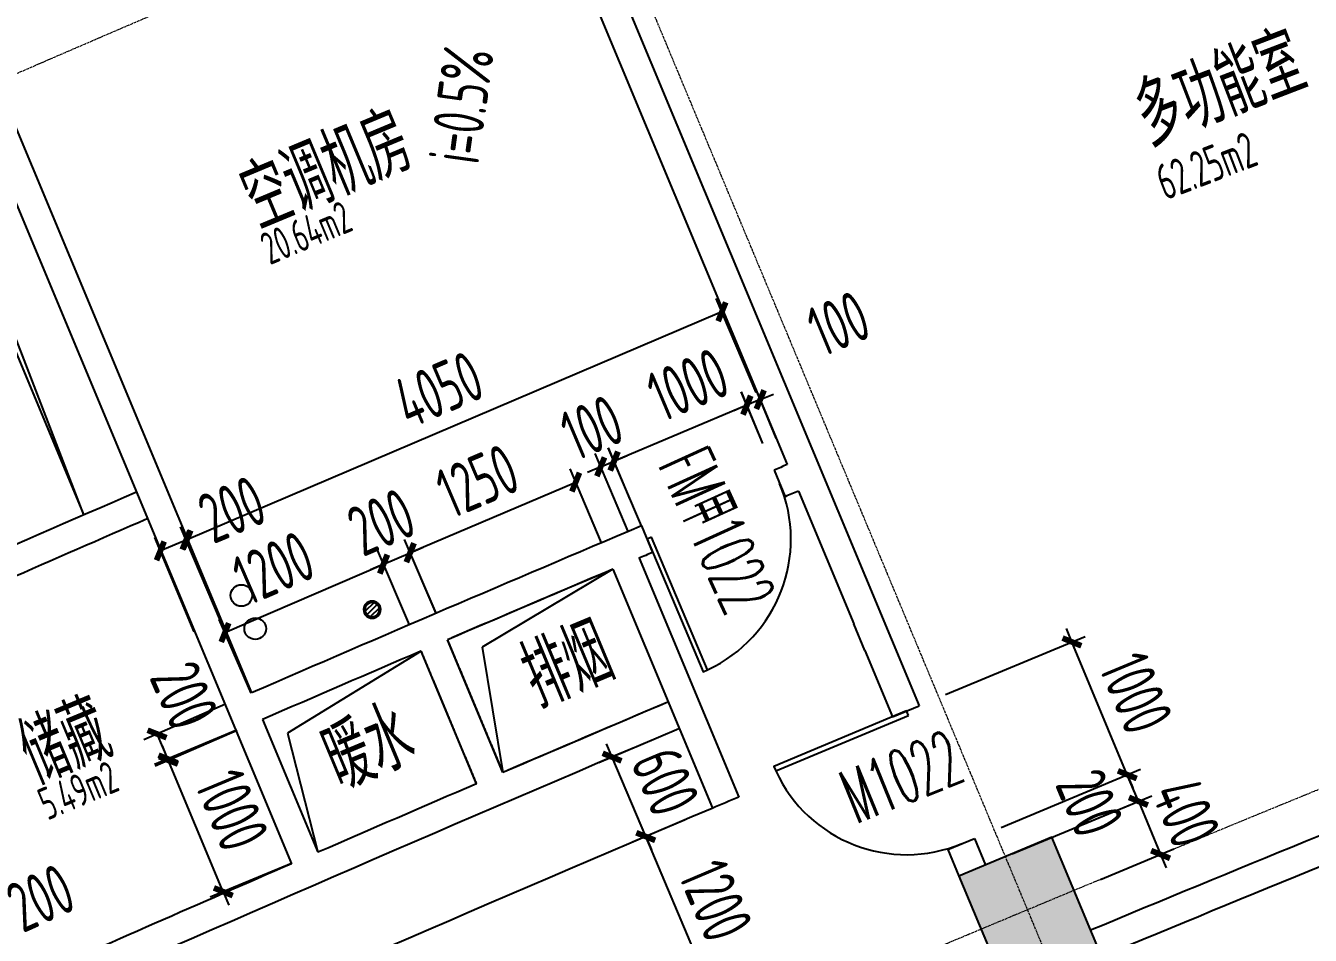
# Model space of a CAD drawing. Header units: millimetres. Extents: x 0 to 12095980, y -6694179 to 0.
# Drawn here: x 11652934 to 11661866, y -6409552 to -6403229 of the extents above; entities that cross this region are included whole.
import ezdxf
from ezdxf.enums import TextEntityAlignment as Align

# ---------------------------------------------------------------- set-up
doc = ezdxf.new("R2010")
doc.units = ezdxf.units.MM
doc.header["$LTSCALE"] = 10
for name, pattern in [('A1-RG-AXIS$0$CENTER', [50.8, 31.75, -6.35, 6.35, -6.35]), ('A1-RI-F2$0$442 Site - clean$0$DASHED', [0.75, 0.5, -0.25]), ('A1-RI-F2$0$HIDDEN2', [0.1875, 0.125, -0.0625])]:
    doc.linetypes.add(name, pattern=pattern)
for name, color, linetype in [('A1-RD-2F$0$A-louban', 5, 'Continuous'), ('A1-RD-2F$0$A-WALL', 7, 'Continuous'), ('A1-RD-2F$0$外保温', 41, 'Continuous'), ('A1-RG-AXIS$0$A-COLU-HATH', 8, 'Continuous'), ('A1-RG-AXIS$0$A-COLUMN', 7, 'Continuous'), ('A1-RG-AXIS$0$A2-RG-AXIS-150$0$A-DIMS-100', 1, 'Continuous'), ('A1-RI-F2$0$0P-DR-DD-V', 210, 'Continuous'), ('A1-RI-F2$0$0P-DR-E', 210, 'Continuous'), ('A1-RI-F2$0$0P-RW-GR-V', 210, 'Continuous'), ('A1-RI-F2$0$A-DIMS-1：100', 1, 'Continuous'), ('A1-RI-F2$0$A-DOOR', 32, 'Continuous'), ('A1-RI-F2$0$A-FIXT', 55, 'Continuous'), ('A1-RI-F2$0$A-FUZHUXIAN', 55, 'A1-RI-F2$0$HIDDEN2'), ('A1-RI-F2$0$A-HOLE', 2, 'Continuous'), ('A1-RI-F2$0$A-STRS-HRAL', 3, 'Continuous'), ('A1-RI-F2$0$A-SYMB-AREA', 4, 'Continuous'), ('A1-RI-F2$0$A-SYMB-NAME', 4, 'Continuous'), ('A1-RI-F2$0$A-SYMB-STRS', 1, 'Continuous'), ('A1-RI-F2$0$A-TEXT1', 4, 'Continuous'), ('A1-RI-F2$0$A-WALL', 7, 'Continuous'), ('A1-RI-F2$0$N-SYMB-DOOR', 13, 'Continuous'), ('A1-RI-F2$0$N-SYMB-DOOR1', 13, 'Continuous'), ('A1-RI-F2$0$N-SYMB-DOOR2', 13, 'Continuous')]:
    doc.layers.add(name, color=color, linetype=linetype)
doc.layers.add('A1-RG-AXIS$0$A-GRID', color=1, linetype='A1-RG-AXIS$0$CENTER', lineweight=9)
doc.styles.add('A1-RG-AXIS$0$A2-RG-AXIS-150$0$XD2008', font='romans.shx', dxfattribs={"width": 0.7})
doc.styles.add('A1-RI-F2$0$ECADI', font='gbeitc.shx', dxfattribs={"width": 0.7, "bigfont": 'gbcbig.shx'})
doc.styles.add('A1-RI-F2$0$ECADI-SYM', font='simplex.shx', dxfattribs={"width": 0.7, "bigfont": 'hztxt.shx'})
doc.styles.add('A1-RI-F2$0$XD2008', font='xd-hzs.shx', dxfattribs={"width": 0.7, "bigfont": 'xd-hztxt.shx'})
doc.dimstyles.new('A1-RG-AXIS$0$A2-RG-AXIS-150$0$XD100', dxfattribs={"dimscale": 100, "dimtxt": 5.5, "dimasz": 1.5, "dimexe": 1, "dimexo": 2, "dimgap": 0.5, "dimtad": 1, "dimdec": 0, "dimdsep": 46, "dimtxsty": 'A1-RG-AXIS$0$A2-RG-AXIS-150$0$XD2008', "dimblk": 'A1-RG-AXIS$0$A2-RG-AXIS-150$0$_ArchTick', "dimcen": 2.5, "dimclrt": 4, "dimaunit": 1, "dimadec": 3, "dimazin": 0, "dimtfac": 1, "dimtdec": 0, "dimtix": 1, "dimtmove": 0, "dimatfit": 3, "dimfxl": 1, "dimtolj": 1, "dimtzin": 0, "dimarcsym": 0})
doc.dimstyles.new('A1-RI-F2$0$XD100$0', dxfattribs={"dimscale": 100, "dimtxt": 3.5, "dimasz": 2, "dimexe": 1, "dimexo": 2, "dimgap": 1, "dimtad": 1, "dimdec": 0, "dimdsep": 46, "dimtxsty": 'A1-RI-F2$0$XD2008', "dimblk1": 'A1-RI-F2$0$_ArchTick', "dimblk2": 'A1-RI-F2$0$_ArchTick', "dimsah": 1, "dimcen": 2.5, "dimclrd": 1, "dimclre": 1, "dimclrt": 4, "dimaunit": 1, "dimadec": 0, "dimazin": 0, "dimtfac": 1, "dimtdec": 0, "dimtix": 1, "dimtmove": 2, "dimatfit": 3, "dimfxl": 1, "dimtolj": 1, "dimtzin": 0, "dimarcsym": 0})

# ---------------------------------------------------------------- blocks, each defined once
blk = doc.blocks.new('A1-RI-F2$0$5erhfh')
at = {"layer": 'A1-RI-F2$0$A-SYMB-AREA', "style": 'A1-RI-F2$0$ECADI', "width": 0.7}
blk.add_attdef('340M2', text='', height=2.5, dxfattribs=at).set_placement((0, 1.25), align=Align.MIDDLE_LEFT)
at = {"layer": 'A1-RI-F2$0$A-SYMB-NAME', "style": 'A1-RI-F2$0$ECADI', "width": 0.7}
blk.add_attdef('CHINESENAME', (-12.292, 3.087), '', height=4.5, dxfattribs=at)
blk = doc.blocks.new('A1-RI-F2$0$A-X-D2-60$0$d1000')
at = {"layer": 'A1-RI-F2$0$A-DOOR'}
blk.add_lwpolyline([(1257258.4, 175906.7), (1257258.4, 175941.7), (1256258.2, 175941.7), (1256258.2, 175906.7)], close=True, dxfattribs=at)
blk.add_arc((1257257.6, 175941.7), 1000, 182.00579, 269.95491, dxfattribs=at)
blk = doc.blocks.new('A1-RI-F2$0$_ArchTick')
at = {"color": 0, "linetype": 'ByBlock', "const_width": 0.4}
blk.add_lwpolyline([(-0.5, -0.5), (0.5, 0.5)], dxfattribs=at)
blk = doc.blocks.new('*D110')
at = {"layer": 'A1-RI-F2$0$A-DIMS-1：100', "color": 1, "linetype": 'ByBlock', "lineweight": -2, "transparency": 16777216}
for p, q in [((11658014.1, -6405777.7), (11657736.1, -6405125.3)), ((11657775.3, -6405217.3), (11654049.4, -6406805.2)), ((11654288.3, -6407365.7), (11654010.2, -6406713.2))]:
    blk.add_line(p, q, dxfattribs=at)
at = {"layer": 'A1-RI-F2$0$A-DIMS-1：100', "color": 1, "linetype": 'ByBlock', "lineweight": -2, "transparency": 16777216, "xscale": 100, "yscale": 100, "zscale": 100}
for p, rotation in [((11657775.3, -6405217.3), 23.08386770607282), ((11654049.4, -6406805.2), 203.0838677060729)]:
    blk.add_blockref('A1-RI-F2$0$_ArchTick', p, dxfattribs=dict(at, rotation=rotation))
at = {"layer": 'A1-RI-F2$0$A-DIMS-1：100', "color": 4, "linetype": 'ByBlock', "transparency": 16777216, "insert": (11655804.5, -6405758.3), "char_height": 350, "attachment_point": 5, "rotation": 23.08387, "style": 'A1-RI-F2$0$XD2008'}
blk.add_mtext('\\A1;4050', dxfattribs=at)
blk = doc.blocks.new('*D111')
at = {"layer": 'A1-RI-F2$0$A-DIMS-1：100', "color": 1, "linetype": 'ByBlock', "lineweight": -2, "transparency": 16777216}
for p, q in [((11654289.7, -6407365.1), (11654016.6, -6406710.5)), ((11654105.1, -6407442.1), (11653832, -6406787.5)), ((11654055.1, -6406802.8), (11653870.5, -6406879.8))]:
    blk.add_line(p, q, dxfattribs=at)
at = {"layer": 'A1-RI-F2$0$A-DIMS-1：100', "color": 1, "linetype": 'ByBlock', "lineweight": -2, "transparency": 16777216, "xscale": 100, "yscale": 100, "zscale": 100}
for p, rotation in [((11654055.1, -6406802.8), 22.64589971378171), ((11653870.5, -6406879.8), 202.6458997137817)]:
    blk.add_blockref('A1-RI-F2$0$_ArchTick', p, dxfattribs=dict(at, rotation=rotation))
at = {"layer": 'A1-RI-F2$0$A-DIMS-1：100', "color": 4, "linetype": 'ByBlock', "transparency": 16777216, "insert": (11654368.1, -6406591.1), "char_height": 350, "attachment_point": 5, "rotation": 22.6459, "style": 'A1-RI-F2$0$XD2008'}
blk.add_mtext('\\A1;200', dxfattribs=at)
blk = doc.blocks.new('*D229')
at = {"layer": 'A1-RI-F2$0$A-DIMS-1：100', "color": 1, "linetype": 'ByBlock', "lineweight": -2, "transparency": 16777216}
for p, q in [((11658152.8, -6406095.2), (11658002.9, -6405736)), ((11658060.5, -6406133.7), (11657910.6, -6405774.5)), ((11658041.4, -6405828.2), (11657949.1, -6405866.7)), ((11658041.4, -6405828.2), (11658133.7, -6405789.7)), ((11657949.1, -6405866.7), (11657856.8, -6405905.2))]:
    blk.add_line(p, q, dxfattribs=at)
at = {"layer": 'A1-RI-F2$0$A-DIMS-1：100', "color": 1, "linetype": 'ByBlock', "lineweight": -2, "transparency": 16777216, "xscale": 100, "yscale": 100, "zscale": 100}
for p, rotation in [((11658041.4, -6405828.2), 202.6458997134131), ((11657949.1, -6405866.7), 22.64589971341313)]:
    blk.add_blockref('A1-RI-F2$0$_ArchTick', p, dxfattribs=dict(at, rotation=rotation))
at = {"layer": 'A1-RI-F2$0$A-DIMS-1：100', "color": 4, "linetype": 'ByBlock', "transparency": 16777216, "insert": (11658586.5, -6405298.7), "char_height": 350, "attachment_point": 5, "rotation": 22.6459, "style": 'A1-RI-F2$0$XD2008'}
blk.add_mtext('\\A1;100', dxfattribs=at)
blk = doc.blocks.new('*D230')
at = {"layer": 'A1-RI-F2$0$A-DIMS-1：100', "color": 1, "linetype": 'ByBlock', "lineweight": -2, "transparency": 16777216}
for p, q in [((11658059.9, -6406134), (11657908.9, -6405775.1)), ((11657947.7, -6405867.3), (11657026, -6406255.2)), ((11657138.2, -6406521.9), (11656987.2, -6406163))]:
    blk.add_line(p, q, dxfattribs=at)
at = {"layer": 'A1-RI-F2$0$A-DIMS-1：100', "color": 1, "linetype": 'ByBlock', "lineweight": -2, "transparency": 16777216, "xscale": 100, "yscale": 100, "zscale": 100}
for p, rotation in [((11657947.7, -6405867.3), 22.82225126567566), ((11657026, -6406255.2), 202.8222512656756)]:
    blk.add_blockref('A1-RI-F2$0$_ArchTick', p, dxfattribs=dict(at, rotation=rotation))
at = {"layer": 'A1-RI-F2$0$A-DIMS-1：100', "color": 4, "linetype": 'ByBlock', "transparency": 16777216, "insert": (11657538.7, -6405724), "char_height": 350, "attachment_point": 5, "rotation": 22.82225, "style": 'A1-RI-F2$0$XD2008'}
blk.add_mtext('\\A1;1000', dxfattribs=at)
blk = doc.blocks.new('*D231')
at = {"layer": 'A1-RI-F2$0$A-DIMS-1：100', "color": 1, "linetype": 'ByBlock', "lineweight": -2, "transparency": 16777216}
for p, q in [((11659715.5, -6408802.1), (11660686.1, -6408397.2)), ((11660670.8, -6408620.3), (11660593.8, -6408435.7)), ((11659792.5, -6408986.7), (11660763.1, -6408581.8))]:
    blk.add_line(p, q, dxfattribs=at)
at = {"layer": 'A1-RI-F2$0$A-DIMS-1：100', "color": 1, "linetype": 'ByBlock', "lineweight": -2, "transparency": 16777216, "xscale": 100, "yscale": 100, "zscale": 100}
for p, rotation in [((11660593.8, -6408435.7), 112.6458997133064), ((11660670.8, -6408620.3), 292.6458997133064)]:
    blk.add_blockref('A1-RI-F2$0$_ArchTick', p, dxfattribs=dict(at, rotation=rotation))
at = {"layer": 'A1-RI-F2$0$A-DIMS-1：100', "color": 4, "linetype": 'ByBlock', "transparency": 16777216, "insert": (11660331.9, -6408632.7), "char_height": 350, "attachment_point": 5, "rotation": 292.6459, "style": 'A1-RI-F2$0$XD2008'}
blk.add_mtext('\\A1;200', dxfattribs=at)
blk = doc.blocks.new('*D232')
at = {"layer": 'A1-RI-F2$0$A-DIMS-1：100', "color": 1, "linetype": 'ByBlock', "lineweight": -2, "transparency": 16777216}
for p, q in [((11660208.8, -6407512.8), (11660170.3, -6407420.5)), ((11659330.5, -6407879.2), (11660301.1, -6407474.3)), ((11660593.8, -6408435.7), (11660208.8, -6407512.8)), ((11659715.5, -6408802.1), (11660686.1, -6408397.2)), ((11660593.8, -6408435.7), (11660632.3, -6408528))]:
    blk.add_line(p, q, dxfattribs=at)
at = {"layer": 'A1-RI-F2$0$A-DIMS-1：100', "color": 1, "linetype": 'ByBlock', "lineweight": -2, "transparency": 16777216, "xscale": 100, "yscale": 100, "zscale": 100}
for p, rotation in [((11660208.8, -6407512.8), 292.6458997134989), ((11660593.8, -6408435.7), 112.6458997134989)]:
    blk.add_blockref('A1-RI-F2$0$_ArchTick', p, dxfattribs=dict(at, rotation=rotation))
at = {"layer": 'A1-RI-F2$0$A-DIMS-1：100', "color": 4, "linetype": 'ByBlock', "transparency": 16777216, "insert": (11660655.1, -6407868.4), "char_height": 350, "attachment_point": 5, "rotation": 292.6459, "style": 'A1-RI-F2$0$XD2008'}
blk.add_mtext('\\A1;1000', dxfattribs=at)
blk = doc.blocks.new('*D113')
at = {"layer": 'A1-RI-F2$0$A-DIMS-1：100', "color": 1, "linetype": 'ByBlock', "lineweight": -2, "transparency": 16777216}
for p, q in [((11660254.1, -6408794.4), (11660763.7, -6408582.5)), ((11660671.3, -6408620.9), (11660632.9, -6408528.5)), ((11660671.3, -6408620.9), (11660825, -6408990.4)), ((11660407.7, -6409163.9), (11660917.3, -6408952)), ((11660825, -6408990.4), (11660863.4, -6409082.7))]:
    blk.add_line(p, q, dxfattribs=at)
at = {"layer": 'A1-RI-F2$0$A-DIMS-1：100', "color": 1, "linetype": 'ByBlock', "lineweight": -2, "transparency": 16777216, "xscale": 100, "yscale": 100, "zscale": 100}
for p, rotation in [((11660671.3, -6408620.9), 292.5829700478827), ((11660825, -6408990.4), 112.5829700478827)]:
    blk.add_blockref('A1-RI-F2$0$_ArchTick', p, dxfattribs=dict(at, rotation=rotation))
at = {"layer": 'A1-RI-F2$0$A-DIMS-1：100', "color": 4, "linetype": 'ByBlock', "transparency": 16777216, "insert": (11661002.1, -6408700), "char_height": 350, "attachment_point": 5, "rotation": 292.58297, "style": 'A1-RI-F2$0$XD2008'}
blk.add_mtext('\\A1;400', dxfattribs=at)
blk = doc.blocks.new('*D233')
at = {"layer": 'A1-RI-F2$0$A-DIMS-1：100', "color": 1, "linetype": 'ByBlock', "lineweight": -2, "transparency": 16777216}
for p, q in [((11657515.8, -6408751.2), (11657153.4, -6408904.9)), ((11657713.9, -6409970.6), (11657245.5, -6408865.8)), ((11657984.2, -6409856), (11657621.9, -6410009.7))]:
    blk.add_line(p, q, dxfattribs=at)
at = {"layer": 'A1-RI-F2$0$A-DIMS-1：100', "color": 1, "linetype": 'ByBlock', "lineweight": -2, "transparency": 16777216, "xscale": 100, "yscale": 100, "zscale": 100}
for p, rotation in [((11657245.5, -6408865.8), 112.9788248688541), ((11657713.9, -6409970.6), 292.9788248688541)]:
    blk.add_blockref('A1-RI-F2$0$_ArchTick', p, dxfattribs=dict(at, rotation=rotation))
at = {"layer": 'A1-RI-F2$0$A-DIMS-1：100', "color": 4, "linetype": 'ByBlock', "transparency": 16777216, "insert": (11657732.9, -6409310.9), "char_height": 350, "attachment_point": 5, "rotation": 292.97882, "style": 'A1-RI-F2$0$XD2008'}
blk.add_mtext('\\A1;1200', dxfattribs=at)
blk = doc.blocks.new('*D234')
at = {"layer": 'A1-RI-F2$0$A-DIMS-1：100', "color": 1, "linetype": 'ByBlock', "lineweight": -2, "transparency": 16777216}
for p, q in [((11657289.6, -6408195.4), (11656919.3, -6408352.3)), ((11657011.4, -6408313.3), (11656972.3, -6408221.2)), ((11657245.5, -6408865.7), (11657011.4, -6408313.3)), ((11657523.8, -6408747.8), (11657153.5, -6408904.8)), ((11657245.5, -6408865.7), (11657284.6, -6408957.8))]:
    blk.add_line(p, q, dxfattribs=at)
at = {"layer": 'A1-RI-F2$0$A-DIMS-1：100', "color": 1, "linetype": 'ByBlock', "lineweight": -2, "transparency": 16777216, "xscale": 100, "yscale": 100, "zscale": 100}
for p, rotation in [((11657011.4, -6408313.3), 292.971544124691), ((11657245.5, -6408865.7), 112.971544124691)]:
    blk.add_blockref('A1-RI-F2$0$_ArchTick', p, dxfattribs=dict(at, rotation=rotation))
at = {"layer": 'A1-RI-F2$0$A-DIMS-1：100', "color": 4, "linetype": 'ByBlock', "transparency": 16777216, "insert": (11657381.6, -6408482.2), "char_height": 350, "attachment_point": 5, "rotation": 292.97154, "style": 'A1-RI-F2$0$XD2008'}
blk.add_mtext('\\A1;600', dxfattribs=at)
blk = doc.blocks.new('*D296')
at = {"layer": 'A1-RI-F2$0$A-DIMS-1：100', "color": 1, "linetype": 'ByBlock', "lineweight": -2, "transparency": 16777216}
for p, q in [((11652797.3, -6409707.5), (11652761.3, -6409627.4)), ((11652615, -6409789.7), (11652578.9, -6409709.6)), ((11652802.3, -6409718.6), (11652620, -6409800.8))]:
    blk.add_line(p, q, dxfattribs=at)
at = {"layer": 'A1-RI-F2$0$A-DIMS-1：100', "color": 1, "linetype": 'ByBlock', "lineweight": -2, "transparency": 16777216, "xscale": 100, "yscale": 100, "zscale": 100}
for p, rotation in [((11652802.3, -6409718.6), 24.2523661016138), ((11652620, -6409800.8), 204.2523661016138)]:
    blk.add_blockref('A1-RI-F2$0$_ArchTick', p, dxfattribs=dict(at, rotation=rotation))
at = {"layer": 'A1-RI-F2$0$A-DIMS-1：100', "color": 4, "linetype": 'ByBlock', "transparency": 16777216, "insert": (11653037.4, -6409292.1), "char_height": 350, "attachment_point": 5, "rotation": 24.25237, "style": 'A1-RI-F2$0$XD2008'}
blk.add_mtext('\\A1;200', dxfattribs=at)
blk = doc.blocks.new('A1-RD-2F')
at = {"layer": 'A1-RD-2F$0$A-louban'}
blk.add_lwpolyline([(11674044.9, -6394540.6, 0.005526), (11667448.1, -6396927.4), (11667323.5, -6396600.3, 0.002552), (11666108.9, -6397057.8), (11666233.2, -6397385, 0.003683), (11661849.4, -6399083.9), (11661717.6, -6398759.6, 0.00102), (11660513.4, -6399239.5), (11660643, -6399564.6, 0.001234), (11659190.3, -6400151), (11659056.7, -6399827.5, 0.001021), (11657855.3, -6400318.8), (11657987.8, -6400642.8, 0.002522), (11655033.1, -6401875.6), (11654894.9, -6401554, 0.001115), (11653700.6, -6402062.3), (11653837.6, -6402384.4, 0.005361), (11647609.3, -6405129.5)], format="xyb", dxfattribs=at)
blk.add_lwpolyline([(11669661, -6410633.4), (11668693.3, -6408112.8, 0.014049), (11652817.9, -6414736.6), (11653928.7, -6417197.6, -0.014047)], format="xyb", close=True, dxfattribs=at)
at = {"layer": 'A1-RD-2F$0$A-WALL', "linetype": 'ByBlock'}
for centre, radius, start, end in [((11778729.3, -6694180.2), 317400, 113.216508, 114.400131), ((11778761, -6694251.1), 317277.6, 113.21687, 114.394258)]:
    blk.add_arc(centre, radius, start, end, dxfattribs=at)
at = {"layer": 'A1-RD-2F$0$外保温'}
blk.add_arc((11778729.3, -6694180.2), 317450, 113.216508, 114.401579, dxfattribs=at)
blk = doc.blocks.new('*D393')
at = {"layer": 'A1-RI-F2$0$A-DIMS-1：100', "color": 1, "linetype": 'ByBlock', "lineweight": -2, "transparency": 16777216}
for p, q in [((11657214.9, -6406706.6), (11656985.2, -6406163.9)), ((11657122.8, -6406745.6), (11656893.1, -6406202.8)), ((11656932.1, -6406294.9), (11657024.2, -6406256)), ((11657024.2, -6406256), (11657116.3, -6406217)), ((11656932.1, -6406294.9), (11656840, -6406333.9))]:
    blk.add_line(p, q, dxfattribs=at)
at = {"layer": 'A1-RI-F2$0$A-DIMS-1：100', "color": 1, "linetype": 'ByBlock', "lineweight": -2, "transparency": 16777216, "xscale": 100, "yscale": 100, "zscale": 100}
for p, rotation in [((11657024.2, -6406256), 202.9335830780848), ((11656932.1, -6406294.9), 22.93358307808482)]:
    blk.add_blockref('A1-RI-F2$0$_ArchTick', p, dxfattribs=dict(at, rotation=rotation))
at = {"layer": 'A1-RI-F2$0$A-DIMS-1：100', "color": 4, "linetype": 'ByBlock', "transparency": 16777216, "insert": (11656871, -6406022.2), "char_height": 350, "attachment_point": 5, "rotation": 22.93358, "style": 'A1-RI-F2$0$XD2008'}
blk.add_mtext('\\A1;100', dxfattribs=at)
blk = doc.blocks.new('*D394')
at = {"layer": 'A1-RI-F2$0$A-DIMS-1：100', "color": 1, "linetype": 'ByBlock', "lineweight": -2, "transparency": 16777216}
for p, q in [((11655603.5, -6407393.1), (11655382.2, -6406880.2)), ((11654319.9, -6407447.6), (11655421.8, -6406972.1)), ((11654501.7, -6407868.7), (11654280.3, -6407355.8))]:
    blk.add_line(p, q, dxfattribs=at)
at = {"layer": 'A1-RI-F2$0$A-DIMS-1：100', "color": 1, "linetype": 'ByBlock', "lineweight": -2, "transparency": 16777216, "xscale": 100, "yscale": 100, "zscale": 100}
for p, rotation in [((11655421.8, -6406972.1), 23.34592495140118), ((11654319.9, -6407447.6), 203.3459249514012)]:
    blk.add_blockref('A1-RI-F2$0$_ArchTick', p, dxfattribs=dict(at, rotation=rotation))
at = {"layer": 'A1-RI-F2$0$A-DIMS-1：100', "color": 4, "linetype": 'ByBlock', "transparency": 16777216, "insert": (11654657.2, -6406998.3), "char_height": 350, "attachment_point": 5, "rotation": 23.34592, "style": 'A1-RI-F2$0$XD2008'}
blk.add_mtext('\\A1;1200', dxfattribs=at)
blk = doc.blocks.new('*D395')
at = {"layer": 'A1-RI-F2$0$A-DIMS-1：100', "color": 1, "linetype": 'ByBlock', "lineweight": -2, "transparency": 16777216}
for p, q in [((11655787.7, -6407314.1), (11655567.5, -6406800.7)), ((11655603.9, -6407392.9), (11655383.7, -6406879.5)), ((11655423.1, -6406971.4), (11655606.9, -6406892.6)), ((11655606.9, -6406892.6), (11655698.8, -6406853.1)), ((11655423.1, -6406971.4), (11655331.2, -6407010.8))]:
    blk.add_line(p, q, dxfattribs=at)
at = {"layer": 'A1-RI-F2$0$A-DIMS-1：100', "color": 1, "linetype": 'ByBlock', "lineweight": -2, "transparency": 16777216, "xscale": 100, "yscale": 100, "zscale": 100}
for p, rotation in [((11655606.9, -6406892.6), 203.2173263842413), ((11655423.1, -6406971.4), 23.2173263842413)]:
    blk.add_blockref('A1-RI-F2$0$_ArchTick', p, dxfattribs=dict(at, rotation=rotation))
at = {"layer": 'A1-RI-F2$0$A-DIMS-1：100', "color": 4, "linetype": 'ByBlock', "transparency": 16777216, "insert": (11655406.6, -6406679.3), "char_height": 350, "attachment_point": 5, "rotation": 23.21733, "style": 'A1-RI-F2$0$XD2008'}
blk.add_mtext('\\A1;200', dxfattribs=at)
blk = doc.blocks.new('*D396')
at = {"layer": 'A1-RI-F2$0$A-DIMS-1：100', "color": 1, "linetype": 'ByBlock', "lineweight": -2, "transparency": 16777216}
for p, q in [((11656938.1, -6406823.8), (11656719.1, -6406309.8)), ((11655608.3, -6406891.9), (11656758.3, -6406401.8)), ((11655788.2, -6407313.9), (11655569.1, -6406799.9))]:
    blk.add_line(p, q, dxfattribs=at)
at = {"layer": 'A1-RI-F2$0$A-DIMS-1：100', "color": 1, "linetype": 'ByBlock', "lineweight": -2, "transparency": 16777216, "xscale": 100, "yscale": 100, "zscale": 100}
for p, rotation in [((11656758.3, -6406401.8), 23.08321563116521), ((11655608.3, -6406891.9), 203.0832156311652)]:
    blk.add_blockref('A1-RI-F2$0$_ArchTick', p, dxfattribs=dict(at, rotation=rotation))
at = {"layer": 'A1-RI-F2$0$A-DIMS-1：100', "color": 4, "linetype": 'ByBlock', "transparency": 16777216, "insert": (11656075.5, -6406393.9), "char_height": 350, "attachment_point": 5, "rotation": 23.08322, "style": 'A1-RI-F2$0$XD2008'}
blk.add_mtext('\\A1;1250', dxfattribs=at)
blk = doc.blocks.new('*D397')
at = {"layer": 'A1-RI-F2$0$A-DIMS-1：100', "color": 1, "linetype": 'ByBlock', "lineweight": -2, "transparency": 16777216}
for p, q in [((11654396.4, -6408129.3), (11653830.9, -6408365.2)), ((11653923.2, -6408326.7), (11653884.7, -6408234.4)), ((11654308.3, -6409249.7), (11653923.2, -6408326.7)), ((11654781.4, -6409052.3), (11654216, -6409288.2)), ((11654308.3, -6409249.7), (11654346.8, -6409342))]:
    blk.add_line(p, q, dxfattribs=at)
at = {"layer": 'A1-RI-F2$0$A-DIMS-1：100', "color": 1, "linetype": 'ByBlock', "lineweight": -2, "transparency": 16777216, "xscale": 100, "yscale": 100, "zscale": 100}
for p, rotation in [((11653923.2, -6408326.7), 292.6459118187435), ((11654308.3, -6409249.7), 112.6459118187435)]:
    blk.add_blockref('A1-RI-F2$0$_ArchTick', p, dxfattribs=dict(at, rotation=rotation))
at = {"layer": 'A1-RI-F2$0$A-DIMS-1：100', "color": 4, "linetype": 'ByBlock', "transparency": 16777216, "insert": (11654369.5, -6408682.3), "char_height": 350, "attachment_point": 5, "rotation": 292.64591, "style": 'A1-RI-F2$0$XD2008'}
blk.add_mtext('\\A1;1000', dxfattribs=at)
blk = doc.blocks.new('*D398')
at = {"layer": 'A1-RI-F2$0$A-DIMS-1：100', "color": 1, "linetype": 'ByBlock', "lineweight": -2, "transparency": 16777216}
for p, q in [((11654324.5, -6407945.5), (11653755.8, -6408192.3)), ((11654404.1, -6408129), (11653835.4, -6408375.8)), ((11653927.2, -6408336), (11653847.6, -6408152.5))]:
    blk.add_line(p, q, dxfattribs=at)
at = {"layer": 'A1-RI-F2$0$A-DIMS-1：100', "color": 1, "linetype": 'ByBlock', "lineweight": -2, "transparency": 16777216, "xscale": 100, "yscale": 100, "zscale": 100}
for p, rotation in [((11653847.6, -6408152.5), 113.4548173825559), ((11653927.2, -6408336), 293.4548173825559)]:
    blk.add_blockref('A1-RI-F2$0$_ArchTick', p, dxfattribs=dict(at, rotation=rotation))
at = {"layer": 'A1-RI-F2$0$A-DIMS-1：100', "color": 4, "linetype": 'ByBlock', "transparency": 16777216, "insert": (11654035.7, -6407884.8), "char_height": 350, "attachment_point": 5, "rotation": 293.45482, "style": 'A1-RI-F2$0$XD2008'}
blk.add_mtext('\\A1;200', dxfattribs=at)
blk = doc.blocks.new('A1-RI-F2$0$mc')
at = {"layer": 'A1-RI-F2$0$N-SYMB-DOOR', "style": 'A1-RI-F2$0$ECADI-SYM', "width": 0.7}
for tag, p in [('门窗主编号1', (55.7, -311.3)), ('门窗主编号2', (667.6, -311.3))]:
    blk.add_attdef(tag, p, '', height=180, dxfattribs=at)
at = {"layer": 'A1-RI-F2$0$N-SYMB-DOOR', "style": 'A1-RI-F2$0$ECADI-SYM', "width": 0.7, "flags": 1}
for tag, p in [('洞口尺寸(宽X高)', (55.6, -717.2)), ('备注', (57.1, -921.2))]:
    blk.add_attdef(tag, p, '', height=180, dxfattribs=at)
at = {"layer": 'A1-RI-F2$0$N-SYMB-DOOR1', "style": 'A1-RI-F2$0$ECADI-SYM', "width": 0.7}
blk.add_attdef('门窗辅编号1', (55.7, -516.1), '', height=180, dxfattribs=at)
at = {"layer": 'A1-RI-F2$0$N-SYMB-DOOR2', "style": 'A1-RI-F2$0$ECADI-SYM', "width": 0.7}
blk.add_attdef('门窗辅编号2', (311.5, -516.1), '', height=180, dxfattribs=at)
blk = doc.blocks.new('A1-RG-AXIS$0$A2-RG-AXIS-150$0$_ArchTick')
at = {"color": 0, "linetype": 'ByBlock', "const_width": 0.4}
blk.add_lwpolyline([(-0.5, -0.5), (0.5, 0.5)], dxfattribs=at)
blk = doc.blocks.new('*D722')
at = {"layer": 'A1-RG-AXIS$0$A2-RG-AXIS-150$0$A-DIMS-100', "color": 0, "lineweight": -2, "ltscale": 3, "transparency": 16777216}
for p, q in [((11670910, -6387267.3), (11670915.9, -6387284)), ((11580897.2, -6435951), (11580908, -6435965))]:
    blk.add_line(p, q, dxfattribs=at)
blk.add_arc((11778731.9, -6694178.6), 325182.4, 109.357031, 127.456634, dxfattribs=at)
at = {"layer": 'A1-RG-AXIS$0$A2-RG-AXIS-150$0$A-DIMS-100', "color": 0, "lineweight": -2, "ltscale": 3, "transparency": 16777216, "xscale": 150, "yscale": 150, "zscale": 150}
for p, rotation in [((11670949, -6387378.3), 19.35703132825471), ((11580968.8, -6436044.4), 217.4566338573137)]:
    blk.add_blockref('A1-RG-AXIS$0$A2-RG-AXIS-150$0$_ArchTick', p, dxfattribs=dict(at, rotation=rotation))
at = {"layer": 'A1-RG-AXIS$0$A2-RG-AXIS-150$0$A-DIMS-100', "color": 4, "ltscale": 3, "transparency": 16777216, "insert": (11623903.2, -6407910.6), "char_height": 375, "attachment_point": 5, "rotation": 28.40683, "style": 'A1-RG-AXIS$0$A2-RG-AXIS-150$0$XD2008'}
blk.add_mtext('\\A1;18°5\'59"', dxfattribs=at)
blk = doc.blocks.new('A1-RG-AXIS$0$colu')
at = {"layer": 'A1-RG-AXIS$0$A-COLU-HATH', "linetype": 'ByBlock'}
h = blk.add_hatch(color=256, dxfattribs=at)
h.paths.add_polyline_path([(11591264.2, -6433838.8), (11591158.5, -6433556.8), (11590222.1, -6433907.7), (11590399.9, -6434382.1)])
h.paths.add_polyline_path([(11582705.6, -6437301.3), (11582516, -6436795.2), (11581579.6, -6437146.1), (11581701, -6437474.4)])
h.paths.add_polyline_path([(11590471.6, -6449023.6), (11591079.8, -6449817.4), (11591635.4, -6449391.7), (11591027.3, -6448597.9)])
h.paths.add_polyline_path([(11597647.1, -6443800.1), (11598173.7, -6444529.9), (11598741.4, -6444120.4), (11598214.8, -6443390.5)])
h.paths.add_polyline_path([(11585545.5, -6442593.7), (11586153.7, -6443387.5), (11586709.3, -6442961.8), (11586101.2, -6442168)])
h.paths.add_polyline_path([(11592849.2, -6437150.3), (11593375.8, -6437880.2), (11593943.4, -6437470.6), (11593416.8, -6436740.7)])
h.paths.add_polyline_path([(11606394.6, -6455923.8), (11606921.2, -6456653.6), (11607488.9, -6456244), (11606962.3, -6455514.2)])
h.paths.add_polyline_path([(11601625.9, -6449314.5), (11602152.5, -6450044.4), (11602720.2, -6449634.8), (11602193.6, -6448905)])
edge = h.paths.add_edge_path()
edge.add_arc((11595249.5, -6454684.4), 425, 0, 360)
edge = h.paths.add_edge_path()
edge.add_arc((11600175.9, -6461114.9), 425, 0, 360)
h.paths.add_polyline_path([(11613306.9, -6451073.5), (11613812.4, -6451818.2), (11614391.5, -6451425.1), (11613886.1, -6450680.4)])
h.paths.add_polyline_path([(11620355.7, -6446423.7), (11620839.5, -6447182.6), (11621429.7, -6446806.3), (11620945.9, -6446047.4)])
h.paths.add_polyline_path([(11615974.2, -6439551.7), (11616458.1, -6440310.5), (11617048.3, -6439934.2), (11616564.5, -6439175.3)])
h.paths.add_polyline_path([(11608730, -6444330.1), (11609235.4, -6445074.8), (11609814.6, -6444681.6), (11609309.2, -6443937)])
h.paths.add_polyline_path([(11600306.1, -6431918.8), (11600811.6, -6432663.5), (11601390.7, -6432270.4), (11600885.3, -6431525.7)])
h.paths.add_polyline_path([(11607910.2, -6426903.7), (11608394.1, -6427662.5), (11608984.3, -6427286.2), (11608500.5, -6426527.3)])
h.paths.add_polyline_path([(11630302.3, -6423284.6), (11630692.9, -6423982.7), (11631129.2, -6423738.6), (11630738.6, -6423040.4)])
h.paths.add_polyline_path([(11626248.1, -6416039.2), (11626638.7, -6416737.4), (11627075.1, -6416493.2), (11626684.4, -6415795.1)])
h.paths.add_polyline_path([(11627535, -6441978.3), (11627996.9, -6442750.7), (11628597.7, -6442391.5), (11628135.8, -6441619.1)])
h.paths.add_polyline_path([(11634839, -6437740.8), (11635278.5, -6438526.2), (11635889.4, -6438184.4), (11635449.9, -6437399)])
h.paths.add_polyline_path([(11615655.2, -6422108.9), (11616117.1, -6422881.3), (11616717.9, -6422522.1), (11616256, -6421749.7)])
h.paths.add_polyline_path([(11619863.2, -6429146.9), (11620325, -6429919.3), (11620925.8, -6429560.1), (11620464, -6428787.6)])
h.paths.add_polyline_path([(11630859.3, -6430628.5), (11631298.8, -6431413.9), (11631909.7, -6431072.1), (11631470.2, -6430286.7)])
h.paths.add_polyline_path([(11627538.8, -6424694.4), (11627978.3, -6425479.8), (11628589.1, -6425138), (11628149.7, -6424352.6)])
h.paths.add_polyline_path([(11623352.7, -6434983.2), (11623814.5, -6435755.7), (11624415.3, -6435396.5), (11623953.5, -6434624)])
h.paths.add_polyline_path([(11623534.7, -6417538.5), (11623974.1, -6418323.9), (11624585, -6417982.1), (11624145.5, -6417196.7)])
h.paths.add_polyline_path([(11635339.1, -6420464.1), (11635755.9, -6421261.8), (11636376.3, -6420937.7), (11635959.6, -6420140)])
h.paths.add_polyline_path([(11645506.5, -6407137.9), (11645842, -6407864.2), (11645388.1, -6408073.9), (11645052.6, -6407347.6)])
h.paths.add_polyline_path([(11648218.5, -6414201.1), (11648554, -6414927.4), (11649007.9, -6414717.7), (11648672.4, -6413991.5)])
h.paths.add_polyline_path([(11649797, -6429903.6), (11650190.6, -6430712.9), (11650820.1, -6430406.7), (11650426.4, -6429597.4)])
h.paths.add_polyline_path([(11632162.7, -6412872.3), (11631542.2, -6413196.4), (11632283.1, -6414614.6), (11632903.5, -6414290.4)])
h.paths.add_polyline_path([(11648552.6, -6404922.5), (11647914.6, -6405210.5), (11648572.8, -6406668.9), (11649210.9, -6406380.9)])
h.paths.add_polyline_path([(11638487.9, -6426491.2), (11638904.6, -6427288.9), (11639525, -6426964.7), (11639108.3, -6426167.1)])
h.paths.add_polyline_path([(11646232.1, -6422574.6), (11646625.7, -6423383.9), (11647255.2, -6423077.7), (11646861.6, -6422268.4)])
h.paths.add_polyline_path([(11643257.7, -6416459.6), (11643651.4, -6417268.9), (11644280.8, -6416962.8), (11643887.2, -6416153.4)])
edge = h.paths.add_edge_path()
edge.add_arc((11640554, -6410100.5), 425, 0, 360)
h.paths.add_polyline_path([(11642261.7, -6433714.8), (11642678.5, -6434512.5), (11643298.9, -6434188.4), (11642882.2, -6433390.7)])
h.paths.add_polyline_path([(11657438.5, -6426310.3), (11657808.8, -6427130.6), (11658446.8, -6426842.6), (11658076.5, -6426022.3)])
h.paths.add_polyline_path([(11654085.6, -6418882), (11654455.8, -6419702.3), (11655093.8, -6419414.3), (11654723.6, -6418594)])
h.paths.add_polyline_path([(11659423.4, -6409140.7), (11659769.9, -6409971.3), (11660416, -6409701.8), (11660069.4, -6408871.2)])
h.paths.add_polyline_path([(11651288, -6412684.1), (11651658.2, -6413504.4), (11652296.3, -6413216.4), (11651926, -6412396.1)])
h.paths.add_polyline_path([(11672567.5, -6404094.9), (11672841.4, -6404846.5), (11673311.2, -6404675.2), (11673037.2, -6403923.6)])
h.paths.add_polyline_path([(11669749.3, -6396288.4), (11670092.2, -6397229.1), (11670561.8, -6397057.7), (11670219.1, -6396117.2)])
h.paths.add_polyline_path([(11678236.4, -6409177.5), (11678567.9, -6410121), (11679228.3, -6409889), (11678896.8, -6408945.5)])
h.paths.add_polyline_path([(11675949.4, -6402667.6), (11676280.8, -6403611.1), (11676941.3, -6403379), (11676609.8, -6402435.6)])
h.paths.add_polyline_path([(11662041.8, -6415416.4), (11662388.4, -6416247), (11663034.4, -6415977.4), (11662687.8, -6415146.8)])
h.paths.add_polyline_path([(11670094.3, -6412180.7), (11670416.9, -6413020.9), (11671070.4, -6412770), (11670747.8, -6411929.8)])
h.paths.add_polyline_path([(11656265.8, -6401573.1), (11656650.9, -6402495.9), (11657296.9, -6402226.4), (11656911.8, -6401303.5)])
h.paths.add_polyline_path([(11664718.2, -6398177.2), (11665076.6, -6399110.8), (11665730.1, -6398859.9), (11665371.7, -6397926.3)])
h.paths.add_polyline_path([(11667657.1, -6405832.5), (11667979.7, -6406672.7), (11668633.2, -6406421.8), (11668310.6, -6405581.6)])
h.paths.add_polyline_path([(11673264.6, -6395025.5), (11673596.1, -6395968.9), (11674256.5, -6395736.9), (11673925, -6394793.5)])
edge = h.paths.add_edge_path()
edge.add_arc((11681417.1, -6417175.4), 425, 0, 360)
h.paths.add_polyline_path([(11673015.3, -6419789.2), (11673337.9, -6420629.5), (11673991.4, -6420378.6), (11673668.8, -6419538.4)])
h.paths.add_polyline_path([(11665180.1, -6422937.9), (11665526.7, -6423768.5), (11666172.7, -6423499), (11665826.1, -6422668.4)])
at = {"layer": 'A1-RG-AXIS$0$A-COLUMN'}
blk.add_lwpolyline([(11659423.4, -6409140.7), (11659769.9, -6409971.3), (11660416, -6409701.8), (11660069.4, -6408871.2)], close=True, dxfattribs=at)
blk = doc.blocks.new('A1-RI-F2$0$A1RUODIANJIAN')
at = {"layer": 'A1-RI-F2$0$A-SYMB-NAME', "linetype": 'ByBlock', "style": 'A1-RI-F2$0$XD2008', "width": 0.7}
blk.add_attdef('A1RUODIANJIAN', (11587156, -6438427.3), '', height=350, dxfattribs=at)
blk = doc.blocks.new('A1-RI-F2$0$低漏')
at = {"layer": 'A1-RI-F2$0$0P-DR-E'}
for p, q in [((14457.5, 8570.9, 0), (14398.3, 8511.7, 0)), ((14481, 8557.8, 0), (14411.4, 8488.2, 0)), ((14494.1, 8534.3, 0), (14434.9, 8475.1, 0))]:
    blk.add_line(p, q, dxfattribs=at)
at = {"layer": 'A1-RI-F2$0$0P-DR-E', "extrusion": (0, 0, -1)}
for major_axis, start_param, end_param in [((-42.4, 42.4), 3.926991, 10.210176), ((34.8, 34.8), 2.35619449019234, 8.639379797371927)]:
    blk.add_ellipse((14446.2, 8523, 0), major_axis=major_axis, ratio=1, start_param=start_param, end_param=end_param, dxfattribs=at)
blk = doc.blocks.new('A1-RI-F2$0$地漏')
blk.add_blockref('A1-RI-F2$0$低漏', (-14446.2, -8523, 0))
blk = doc.blocks.new('A1-RG-AXIS')
at = {"layer": 'A1-RG-AXIS$0$A-GRID', "linetype": 'A1-RG-AXIS$0$CENTER', "ltscale": 0.05}
blk.add_lwpolyline([(11682866.1, -6392336.6, 0.10373), (11569674.9, -6456283.6, 0.10373)], format="xyb", dxfattribs=at)
blk.add_lwpolyline([(11669336.1, -6431989.7), (11653315.8, -6393593.7)], dxfattribs=at)
blk.add_arc((11778731.9, -6694178.6), 308600, 107.574373, 131.323037, dxfattribs=at)
at = {"layer": 'A1-RG-AXIS$0$A-GRID', "ltscale": 0.05}
blk.add_arc((11778731.9, -6694178.6), 301700, 107.53359, 131.336201, dxfattribs=at)
at = {"layer": 'A1-RG-AXIS$0$A-COLU-HATH', "linetype": 'ByBlock'}
blk.add_blockref('A1-RG-AXIS$0$colu', (0, 0), dxfattribs=at)
at = {"layer": 'A1-RG-AXIS$0$A2-RG-AXIS-150$0$A-DIMS-100', "ltscale": 3}
dim = blk.add_angular_dim_3p(base=(11639299.9, -6400406.2), center=(11778731.9, -6694178.6), p1=(11670976.3, -6387456), p2=(11581018.9, -6436109.7), dimstyle='A1-RG-AXIS$0$A2-RG-AXIS-150$0$XD100', override={"dimtxt": 3.75, "dimadec": 4}, dxfattribs=at)
dim.commit()
dim.dimension.update_dxf_attribs({"geometry": '*D722', "text_midpoint": (11623903.2, -6407910.6)})
blk = doc.blocks.new('A1-RI-F2')
at = {"layer": 'A1-RI-F2$0$0P-DR-DD-V'}
blk.add_circle((11654530.2, -6407420.4), 75, dxfattribs=at)
at = {"layer": 'A1-RI-F2$0$0P-RW-GR-V'}
blk.add_circle((11654433.9, -6407189.7), 75, dxfattribs=at)
at = {"layer": 'A1-RI-F2$0$A-FIXT'}
blk.add_arc((11781892.5, -6701553.5), 318123.8, 112.977257, 113.860497, dxfattribs=at)
at = {"layer": 'A1-RI-F2$0$A-FUZHUXIAN', "ltscale": 15}
blk.add_lwpolyline([(11697385.2, -6408952.1, 0.0115), (11684356.2, -6412994.1), (11685659.5, -6416881.5, 0.084561), (11599102.5, -6463333.2), (11592167, -6454412), (11594287.7, -6452776.4, 0), (11592699.6, -6450703.6, 0.01703), (11576443.9, -6463978.8), (11589775.5, -6479462.1, -0.111917), (11700888.4, -6418975.6, -0.111917)], format="xyb", dxfattribs=at)
at = {"layer": 'A1-RI-F2$0$A-HOLE'}
for p, q in [((11651990, -6403400.3), (11653337.8, -6406630.8)), ((11657016.5, -6407007.8), (11656108.9, -6407548.3)), ((11655682.8, -6407576.7), (11654753.5, -6408147.9)), ((11656108.9, -6407548.3), (11656251.6, -6408420.8)), ((11654753.5, -6408147.9), (11654966, -6408975.3))]:
    blk.add_line(p, q, dxfattribs=at)
at = {"layer": 'A1-RI-F2$0$A-HOLE', "linetype": 'A1-RI-F2$0$442 Site - clean$0$DASHED'}
for p, q in [((11655866.6, -6407497.9), (11656251.6, -6408420.8)), ((11655682.8, -6407576.7), (11656067.8, -6408499.7))]:
    blk.add_line(p, q, dxfattribs=at)
at = {"layer": 'A1-RI-F2$0$A-HOLE'}
blk.add_lwpolyline([(11653337.5, -6406630.3), (11652289, -6403908), (11652511.8, -6403612.2)], dxfattribs=at)
blk.add_lwpolyline([(11654065.4, -6417135.8, -0.013784), (11669520.9, -6410687.2), (11668553.2, -6408166.6, 0.013789), (11652954.6, -6414674.9)], format="xyb", close=True, dxfattribs=at)
at = {"layer": 'A1-RI-F2$0$A-STRS-HRAL', "ltscale": 0.25}
for radius, start, end in [(306650, 111.039819, 114.255917), (306600, 111.049168, 114.246567), (306500, 111.067877, 114.227858)]:
    blk.add_arc((11778731.9, -6694178.6), radius, start, end, dxfattribs=at)
at = {"layer": 'A1-RI-F2$0$A-SYMB-STRS'}
blk.add_lwpolyline([(11656332.7, -6402967, 0, 0, 0), (11656067.7, -6404471.5, 80, 0, 0), (11656015.7, -6404766.9, 0, 0, 0)], format="xyseb", dxfattribs=at)
at = {"layer": 'A1-RI-F2$0$A-WALL', "linetype": 'ByBlock'}
for p, q in [((11656835.7, -6402418.8), (11659145.9, -6407956.3)), ((11656651.1, -6402495.9), (11658229.8, -6406279.8)), ((11652356.6, -6403240.3), (11654782.6, -6409055)), ((11652540.1, -6403160.6), (11654503.9, -6407867.7)), ((11658137.5, -6406318.4), (11658214.5, -6406503)), ((11658306.8, -6406464.3), (11658691.8, -6407387.2)), ((11657215.8, -6406706.3), (11657292.8, -6406890.8)), ((11657200.7, -6406929.8), (11657893.8, -6408591)), ((11657016.5, -6407007.8), (11657709.2, -6408668)), ((11656251.6, -6408420.8), (11655866.6, -6407497.9)), ((11656067.8, -6408499.7), (11655682.8, -6407576.7)), ((11658768.8, -6407571.8), (11658961.3, -6408033.3)), ((11658961.3, -6408033.3), (11659145.9, -6407956.3)), ((11654580.9, -6408052.3), (11654966, -6408975.3)), ((11659346.4, -6408956.2), (11659530.9, -6408879.2)), ((11659346.4, -6408956.2), (11659423.4, -6409140.7)), ((11659530.9, -6408879.2), (11659607.9, -6409063.7))]:
    blk.add_line(p, q, dxfattribs=at)
blk.add_lwpolyline([(11658768.8, -6407571.8), (11658691.8, -6407387.2)], dxfattribs=at)
for radius, start, end in [(312100.2, 112.712102, 112.73046), (313699.6, 113.488038, 114.028448), (311900.2, 112.712144, 112.730514), (313499.6, 113.488038, 113.8817), (312100.2, 112.914042, 113.455633), (311900.2, 112.914214, 112.933236), (311900.2, 112.969325, 113.198956), (311900.2, 112.969976, 113.192722), (308300.2, 111.381574, 112.582823), (308100.2, 111.344627, 112.58278), (311900.2, 113.235697, 113.456153), (310900.2, 112.970845, 113.200735), (310900.2, 112.970845, 113.193068), (310700.2, 112.97102, 113.87836), (310900.2, 113.237594, 113.458759), (310100.2, 112.934591, 112.971544), (310900.2, 113.495621, 113.878601)]:
    blk.add_arc((11778731.9, -6694178.6), radius, start, end, dxfattribs=at)
at = {"color": 3, "linetype": 'ByBlock'}
blk.add_blockref('A1-RD-2F', (0, 0), dxfattribs=at)
at = {"linetype": 'ByBlock'}
blk.add_blockref('A1-RG-AXIS', (0, 0), dxfattribs=at)
at = {"layer": 'A1-RI-F2$0$0P-DR-E'}
blk.add_blockref('A1-RI-F2$0$地漏', (11655343.1, -6407288.3), dxfattribs=at)
at = {"layer": 'A1-RI-F2$0$A-DOOR'}
for p, rotation in [((12308763.8, -7496380.8), 112.9107919929701), ((10567476, -7056143), 22.73438394920631)]:
    blk.add_blockref('A1-RI-F2$0$A-X-D2-60$0$d1000', p, dxfattribs=dict(at, rotation=rotation))
at = {"layer": 'A1-RI-F2$0$A-DOOR', "xscale": -1, "rotation": 23.89053931656852}
blk.add_blockref('A1-RI-F2$0$A-X-D2-60$0$d1000', (12872594.8, -6059432), dxfattribs=at)
at = {"layer": 'A1-RI-F2$0$A-SYMB-NAME'}
ref = blk.add_blockref('A1-RI-F2$0$5erhfh', (11662015.6, -6403935.3), dxfattribs=dict(at, xscale=100.0000000001966, yscale=100.0000000001966, zscale=100.0000000001966, rotation=21.00244954044187))
ref.add_attrib('340M2', '62.25m2', (11660857.6, -6404445.6), dxfattribs={"layer": 'A1-RI-F2$0$A-SYMB-AREA', "height": 250, "rotation": 21.00245, "style": 'A1-RI-F2$0$XD2008', "width": 0.7})
ref.add_attrib('CHINESENAME', '多功能室', (11660757.5, -6404087.6), dxfattribs={"height": 450, "rotation": 21.00245, "style": 'A1-RI-F2$0$XD2008', "width": 0.7})
at = {"layer": 'A1-RI-F2$0$A-SYMB-NAME', "linetype": 'ByBlock'}
ref = blk.add_blockref('A1-RI-F2$0$A1RUODIANJIAN', (6876862, 5961160), dxfattribs=dict(at, xscale=-1, rotation=82.07521470978935))
ref.add_attrib('A1RUODIANJIAN', 'i=0.5%', (11656081.6, -6404201.6), dxfattribs={"linetype": 'ByBlock', "height": 350, "rotation": 82.07521, "style": 'A1-RI-F2$0$XD2008', "width": 0.7})
at = {"layer": 'A1-RI-F2$0$A-SYMB-NAME'}
ref = blk.add_blockref('A1-RI-F2$0$5erhfh', (11655366.8, -6404545.2), dxfattribs=dict(at, xscale=64.28571428610233, yscale=64.28571428610233, zscale=64.28571428610233, rotation=22.64589971400999))
ref.add_attrib('340M2', '20.64m2', (11654632.1, -6404894.5), dxfattribs={"layer": 'A1-RI-F2$0$A-SYMB-AREA', "height": 225, "rotation": 22.6459, "style": 'A1-RI-F2$0$XD2008', "width": 0.7})
ref.add_attrib('CHINESENAME', '空调机房', (11654561.1, -6404666.2), dxfattribs={"height": 450, "rotation": 22.6459, "style": 'A1-RI-F2$0$XD2008', "width": 0.7})
ref = blk.add_blockref('A1-RI-F2$0$5erhfh', (11657315.1, -6407872.9), dxfattribs=dict(at, xscale=64.28571428531399, yscale=64.28571428531399, zscale=64.28571428531399, rotation=22.64589971340373))
ref.add_attrib('CHINESENAME', '排烟', (11656509.4, -6407994), dxfattribs={"height": 450, "rotation": 22.6459, "style": 'A1-RI-F2$0$XD2008', "width": 0.7})
ref = blk.add_blockref('A1-RI-F2$0$5erhfh', (11653820.9, -6408406), dxfattribs=dict(at, xscale=64.28571428610233, yscale=64.28571428610233, zscale=64.28571428610233, rotation=22.64589971400999))
ref.add_attrib('340M2', '5.49m2', (11653086.2, -6408755.3), dxfattribs={"layer": 'A1-RI-F2$0$A-SYMB-AREA', "height": 225, "rotation": 22.6459, "style": 'A1-RI-F2$0$XD2008', "width": 0.7})
ref.add_attrib('CHINESENAME', '储藏', (11653015.2, -6408527.1), dxfattribs={"height": 450, "rotation": 22.6459, "style": 'A1-RI-F2$0$XD2008', "width": 0.7})
ref = blk.add_blockref('A1-RI-F2$0$5erhfh', (11655934.5, -6408445.9), dxfattribs=dict(at, xscale=64.28571428531399, yscale=64.28571428531399, zscale=64.28571428531399, rotation=22.64589971340373))
ref.add_attrib('CHINESENAME', '暖水', (11655128.8, -6408567), dxfattribs={"height": 450, "rotation": 22.6459, "style": 'A1-RI-F2$0$XD2008', "width": 0.7})
at = {"layer": 'A1-RI-F2$0$N-SYMB-DOOR'}
ref = blk.add_blockref('A1-RI-F2$0$mc', (11657718.4, -6406012.8), dxfattribs=dict(at, xscale=1.499999998901997, yscale=1.499999998901997, rotation=294.4505577507546))
ref.add_attrib('门窗主编号1', 'FM甲1022', (11657327.9, -6406282.1), dxfattribs={"height": 375, "rotation": 294.45056, "style": 'A1-RI-F2$0$ECADI-SYM', "width": 0.5})
ref = blk.add_blockref('A1-RI-F2$0$mc', (11659395.6, -6407997.6), dxfattribs=dict(at, xscale=-1.499999999297176, yscale=1.49999999909187, rotation=22.12097684221047))
ref.add_attrib('门窗主编号1', 'M1022', (11658708.3, -6408781), dxfattribs={"height": 375, "rotation": 22.12098, "style": 'A1-RI-F2$0$ECADI-SYM', "width": 0.5})
at = {"layer": 'A1-RI-F2$0$A-TEXT1', "style": 'A1-RI-F2$0$ECADI', "width": 0.7}
for tag, p in [('（-0.050）', (11749732.1, -6422418.7)), ('（结构标高）', (11757640.8, -6422418.7))]:
    blk.add_attdef(tag, p, '', height=375, dxfattribs=at)
at = {"layer": 'A1-RI-F2$0$A-DIMS-1：100', "color": 3, "linetype": 'ByBlock'}
for base, p1, p2, angle, picture, middle in [((11657949.1, -6405866.7), (11658229.8, -6406279.8), (11658137.5, -6406318.3), 202.6459, '*D229', (11658586.5, -6405298.7)), ((11657026, -6406255.2), (11658137.5, -6406318.4), (11657215.8, -6406706.3), 202.82225, '*D230', (11657538.7, -6405724)), ((11653870.5, -6406879.8), (11654366.7, -6407549.7), (11654182.1, -6407626.7), 202.6459, '*D111', (11654368.1, -6406591.1)), ((11655421.8, -6406972.1), (11654580.9, -6408052.3), (11655682.8, -6407576.7), 23.34592, '*D394', (11654657.2, -6406998.3)), ((11653847.6, -6408152.5), (11654587.6, -6408049.4), (11654508, -6407865.9), 113.45482, '*D398', (11654035.7, -6407884.8)), ((11660593.8, -6408435.7), (11659607.9, -6409063.7), (11659530.9, -6408879.2), 112.6459, '*D231', (11660331.9, -6408632.7)), ((11652620, -6409800.8), (11652879.5, -6409889.9), (11652697.1, -6409972), 204.25237, '*D296', (11653037.4, -6409292.1))]:
    dim = blk.add_linear_dim(base=base, p1=p1, p2=p2, angle=angle, dimstyle='A1-RI-F2$0$XD100$0', override={"dimasz": 1}, dxfattribs=at)
    dim.commit()
    dim.dimension.update_dxf_attribs({"geometry": picture, "text_midpoint": middle, "dimtype": 129})
for p1, p2, distance, picture, middle in [((11658092.6, -6405961.7), (11654366.7, -6407549.7), -809.3, '*D110', (11655804.5, -6405758.3)), ((11657200.7, -6406929.8), (11657292.8, -6406890.8), 689.4, '*D393', (11656871, -6406022.2)), ((11655866.6, -6407497.9), (11657016.5, -6407007.8), 658.7, '*D396', (11656075.5, -6406393.9)), ((11655682.8, -6407576.7), (11655866.6, -6407497.9), 658.7, '*D395', (11655406.6, -6406679.3)), ((11659530.9, -6408879.2), (11659145.9, -6407956.3), -1151.7, '*D232', (11660655.1, -6407868.4)), ((11654966, -6408975.3), (11654580.9, -6408052.3), 712.7, '*D397', (11654369.5, -6408682.3)), ((11657707.9, -6408669.7), (11657473.7, -6408117.3), 502.2, '*D234', (11657381.6, -6408482.2)), ((11660069.4, -6408871.2), (11660223.1, -6409240.7), 651.9, '*D113', (11661002.1, -6408700)), ((11658168.4, -6409777.9), (11657699.9, -6408673.1), 493.6, '*D233', (11657732.9, -6409310.9))]:
    dim = blk.add_aligned_dim(p1=p1, p2=p2, distance=distance, dimstyle='A1-RI-F2$0$XD100$0', override={"dimasz": 1}, dxfattribs=at)
    dim.commit()
    dim.dimension.update_dxf_attribs({"geometry": picture, "text_midpoint": middle})

msp = doc.modelspace()

# ---------------------------------------------------------------- block references
msp.add_blockref('A1-RI-F2', (0, 0))

doc.saveas('drawing.dxf')
